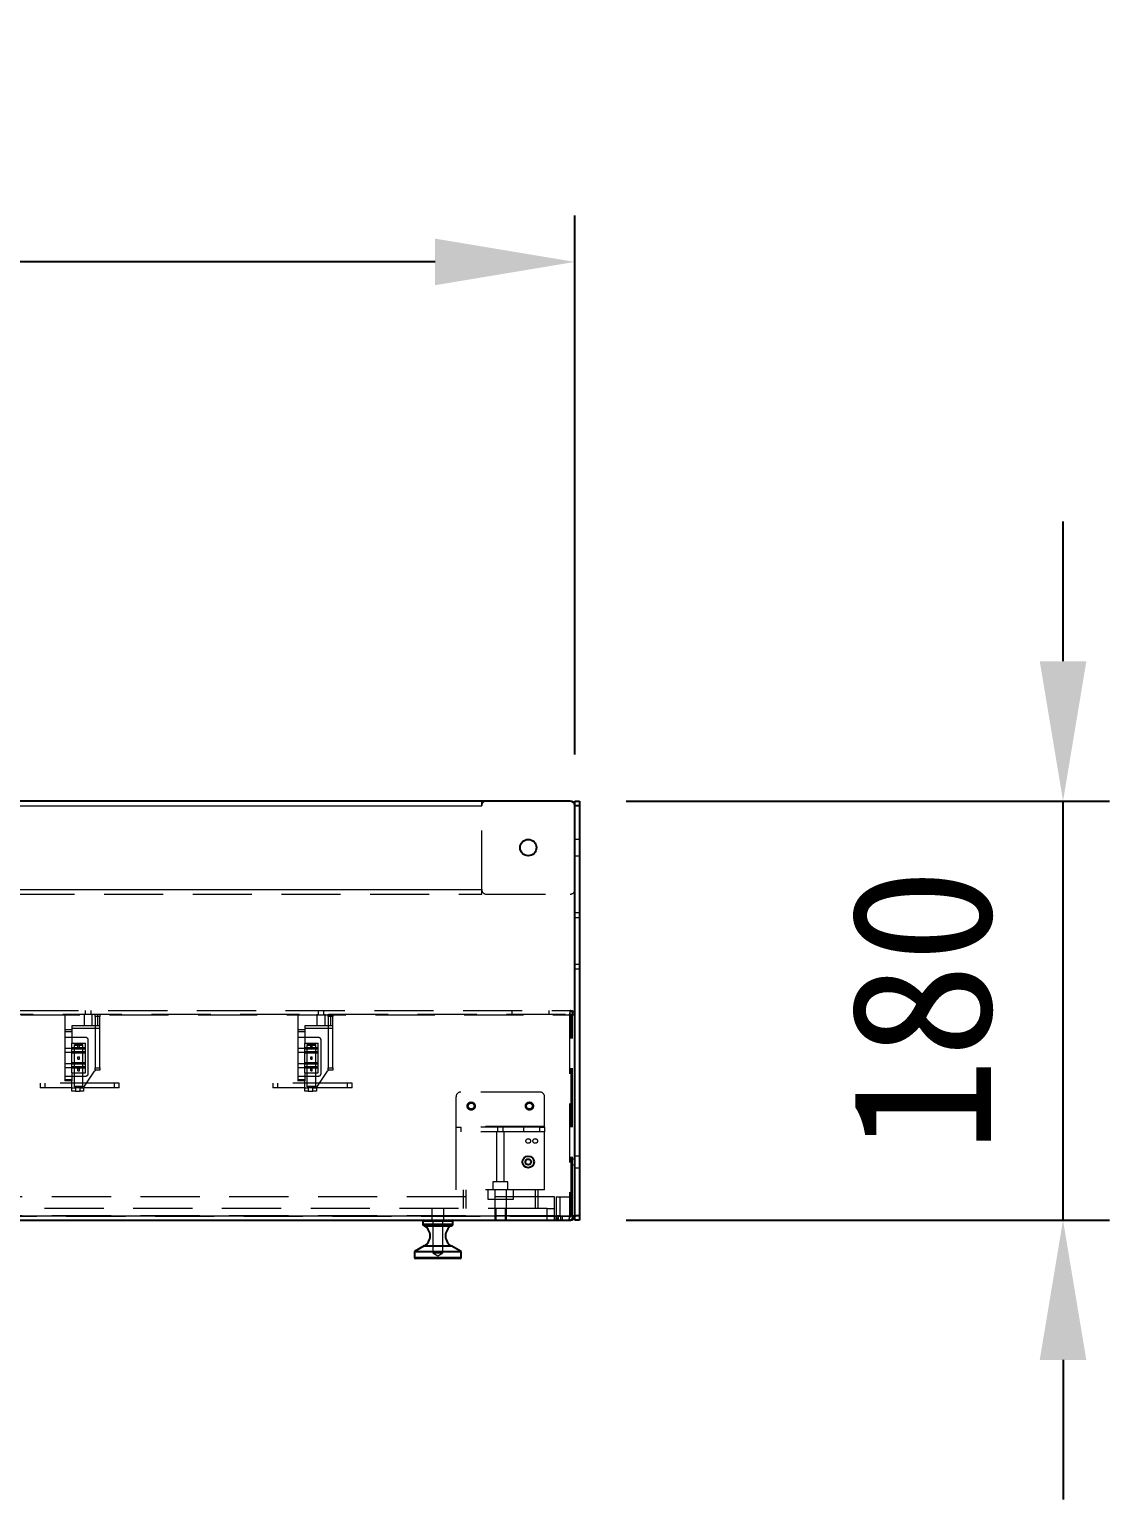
# Model space of a CAD drawing. Header units: millimetres. Extents: x 108 to 5832, y 144 to 4056.
# Drawn here: x 2534 to 2997, y 2689 to 3320 of the extents above; entities that cross this region are included whole.
import ezdxf

# ---------------------------------------------------------------- set-up
doc = ezdxf.new("R2010")
doc.units = ezdxf.units.MM
doc.header["$LTSCALE"] = 20
doc.header["$PDSIZE"] = -1
doc.linetypes.add('HIDDEN', pattern=[1.905, 1.27, -0.635])
doc.dimstyles.new('ISO-25', dxfattribs={"dimtxt": 2.5, "dimasz": 2.5, "dimexe": 1.25, "dimexo": 0.625, "dimtad": 1, "dimtxsty": 'Standard', "dimcen": 2.5, "dimadec": 0, "dimazin": 0, "dimtfac": 1, "dimtmove": 0, "dimatfit": 3, "dimfxl": 0, "dimarcsym": 0})

# ---------------------------------------------------------------- blocks, each defined once
blk = doc.blocks.new('*D2')
at = {"color": 3, "lineweight": -2}
for p, q in [((1017.8, 3006.99), (1017.8, 3240.51)), ((2767.8, 3008.99), (2767.8, 3240.51)), ((2707.8, 3220.51), (1077.8, 3220.51))]:
    blk.add_line(p, q, dxfattribs=at)
at = {"color": 3}
for points in [[(1077.8, 3230.51), (1077.8, 3210.51), (1017.8, 3220.51)], [(2707.8, 3230.51), (2707.8, 3210.51), (2767.8, 3220.51)]]:
    blk.add_solid(points, dxfattribs=at)
at = {"layer": 'Defpoints', "color": 0}
for p in [(1017.8, 3220.51), (1017.8, 2986.99), (2767.8, 2988.99)]:
    blk.add_point(p, dxfattribs=at)
at = {"color": 2, "insert": (1892.8, 3280.99), "char_height": 60, "attachment_point": 5}
blk.add_mtext('1750', dxfattribs=at)
blk = doc.blocks.new('*D3')
at = {"color": 3, "lineweight": -2}
for p, q in [((2977.49, 3048.99), (2977.49, 3108.99)), ((2789.8, 2988.99), (2997.49, 2988.99)), ((2977.49, 2808.99), (2977.49, 2988.99)), ((2789.8, 2808.99), (2997.49, 2808.99)), ((2977.49, 2748.99), (2977.49, 2688.99))]:
    blk.add_line(p, q, dxfattribs=at)
at = {"color": 3}
for points in [[(2967.49, 3048.99), (2987.49, 3048.99), (2977.49, 2988.99)], [(2967.49, 2748.99), (2987.49, 2748.99), (2977.49, 2808.99)]]:
    blk.add_solid(points, dxfattribs=at)
at = {"layer": 'Defpoints', "color": 0}
for p in [(2769.8, 2988.99), (2977.49, 2988.99), (2769.8, 2808.99)]:
    blk.add_point(p, dxfattribs=at)
at = {"color": 2, "insert": (2917.01, 2898.99), "char_height": 60, "attachment_point": 5, "rotation": 90}
blk.add_mtext('180', dxfattribs=at)

msp = doc.modelspace()

# ---------------------------------------------------------------- linework, layer by layer
at = {"color": 1, "linetype": 'HIDDEN', "lineweight": 18}
for p, q in [((1057.8, 2986.99), (2727.8, 2986.99)), ((1117.8, 2986.99), (2727.8, 2986.99)), ((2727.8, 2986.99), (2727.8, 2988.99)), ((2727.8, 2950.99), (2727.8, 2986.99)), ((2767.8, 2986.99), (2769.8, 2986.99)), ((2769.8, 2972.49), (2767.8, 2972.49)), ((2767.8, 2965.49), (2769.8, 2965.49)), ((1057.8, 2950.99), (2727.8, 2950.99)), ((1117.8, 2950.99), (2727.8, 2950.99)), ((1117.8, 2948.99), (2727.8, 2948.99)), ((2727.8, 2948.99), (2727.8, 2950.99)), ((2729.8, 2948.99), (2765.8, 2948.99)), ((2769.8, 2940.99), (2767.8, 2940.99)), ((2767.8, 2938.99), (2769.8, 2938.99)), ((2767.8, 2918.99), (2769.8, 2918.99)), ((2767.8, 2916.99), (2769.8, 2916.99)), ((1119.6, 2898.99), (2766, 2898.99)), ((2557.55, 2898.99), (2557.55, 2897.39)), ((2560.05, 2897.39), (2560.05, 2898.99)), ((2657.55, 2898.99), (2657.55, 2897.39)), ((2660.05, 2897.39), (2660.05, 2898.99)), ((2740.8, 2898.99), (2740.8, 2897.39)), ((2756.8, 2897.39), (2756.8, 2898.99)), ((2765.75, 2898.46), (2765.62, 2897.88)), ((2765.62, 2897.88), (2765.75, 2898.46)), ((2765.88, 2898.85), (2765.75, 2898.46)), ((2765.75, 2898.46), (2765.88, 2898.85)), ((2766, 2898.99), (2765.88, 2898.85)), ((2766.69, 2898.85), (2766, 2898.99)), ((2767.28, 2898.46), (2766.69, 2898.85)), ((2767.67, 2897.88), (2767.28, 2898.46)), ((1120.11, 2897.19), (2765.5, 2897.19)), ((2509.8, 2897.39), (2766, 2897.39)), ((2548.8, 2897.39), (2548.8, 2887.39)), ((2563.8, 2892.39), (2551.8, 2892.39)), ((2551.8, 2892.39), (2551.8, 2891.39)), ((2557.05, 2897.39), (2557.05, 2892.39)), ((2560.55, 2892.39), (2560.55, 2897.39)), ((2561.8, 2896.39), (2561.8, 2897.39)), ((2563.8, 2896.39), (2561.8, 2896.39)), ((2561.8, 2896.39), (2561.8, 2874.39)), ((2562.8, 2897.39), (2562.8, 2892.39)), ((2563.8, 2897.39), (2563.8, 2896.39)), ((2563.8, 2874.39), (2563.8, 2896.39)), ((2648.8, 2897.39), (2648.8, 2887.39)), ((2663.8, 2892.39), (2651.8, 2892.39)), ((2651.8, 2892.39), (2651.8, 2891.39)), ((2657.05, 2897.39), (2657.05, 2892.39)), ((2660.55, 2892.39), (2660.55, 2897.39)), ((2661.8, 2896.39), (2661.8, 2897.39)), ((2663.8, 2896.39), (2661.8, 2896.39)), ((2661.8, 2896.39), (2661.8, 2874.39)), ((2662.8, 2897.39), (2662.8, 2892.39)), ((2663.8, 2897.39), (2663.8, 2896.39)), ((2663.8, 2874.39), (2663.8, 2896.39)), ((2765.62, 2897.88), (2765.5, 2897.19)), ((2765.5, 2897.19), (2765.62, 2897.88)), ((2765.56, 2897.23), (2765.5, 2897.19)), ((2765.5, 2897.19), (2766.8, 2897.19)), ((2765.5, 2897.19), (2765.5, 2810.79)), ((2765.5, 2897.19), (2766.2, 2897.19)), ((2765.61, 2897.26), (2765.56, 2897.23)), ((2765.62, 2897.26), (2765.61, 2897.26)), ((2765.69, 2897.3), (2765.74, 2897.32)), ((2765.88, 2897.37), (2765.94, 2897.38)), ((2766.04, 2897.38), (2766, 2897.39)), ((2766, 2897.39), (2766.2, 2897.39)), ((2766.08, 2897.37), (2766.04, 2897.38)), ((2766.17, 2897.3), (2766.15, 2897.32)), ((2766.2, 2897.39), (2766.2, 2897.19)), ((2766.2, 2810.79), (2766.2, 2897.19)), ((2766.8, 2897.19), (2767.8, 2897.19)), ((2766.8, 2810.79), (2766.8, 2897.19)), ((2767.8, 2897.19), (2766.8, 2897.19)), ((2551.8, 2890.7), (2548.8, 2890.7)), ((2548.8, 2890.06), (2551.8, 2890.06)), ((2557.8, 2887.39), (2548.8, 2887.39)), ((2548.8, 2887.39), (2548.8, 2870.89)), ((2551.8, 2891.39), (2563.8, 2891.39)), ((2551.8, 2891.39), (2551.8, 2887.39)), ((2551.8, 2887.39), (2551.8, 2885.04)), ((2558.8, 2871.89), (2558.8, 2886.39)), ((2651.8, 2890.7), (2648.8, 2890.7)), ((2648.8, 2890.06), (2651.8, 2890.06)), ((2657.8, 2887.39), (2648.8, 2887.39)), ((2648.8, 2887.39), (2648.8, 2870.89)), ((2651.8, 2891.39), (2663.8, 2891.39)), ((2651.8, 2891.39), (2651.8, 2887.39)), ((2651.8, 2887.39), (2651.8, 2885.04)), ((2658.8, 2871.89), (2658.8, 2886.39)), ((2551.8, 2882.69), (2548.8, 2882.69)), ((2548.8, 2881.09), (2551.8, 2881.09)), ((2551.8, 2885.04), (2557.6, 2885.04)), ((2551.8, 2872.24), (2551.8, 2885.04)), ((2557.6, 2882.99), (2551.8, 2882.99)), ((2557.6, 2882.94), (2551.8, 2882.94)), ((2557.6, 2882.49), (2551.8, 2882.49)), ((2557.6, 2881.29), (2551.8, 2881.29)), ((2551.8, 2880.84), (2557.6, 2880.84)), ((2557.6, 2880.79), (2551.8, 2880.79)), ((2552.9, 2884.39), (2556.5, 2884.39)), ((2552.9, 2866.59), (2552.9, 2884.39)), ((2552.9, 2884.09), (2556.5, 2884.09)), ((2556.5, 2880.83), (2552.9, 2880.83)), ((2554.4, 2883.19), (2554.4, 2884.09)), ((2554.4, 2883.19), (2555, 2883.19)), ((2554.4, 2879.09), (2555, 2879.09)), ((2554.4, 2878.19), (2554.4, 2879.09)), ((2555, 2883.19), (2555, 2884.09)), ((2555, 2878.19), (2555, 2879.09)), ((2556.5, 2866.59), (2556.5, 2884.39)), ((2557.6, 2872.24), (2557.6, 2885.04)), ((2651.8, 2882.69), (2648.8, 2882.69)), ((2648.8, 2881.09), (2651.8, 2881.09)), ((2651.8, 2885.04), (2657.6, 2885.04)), ((2651.8, 2872.24), (2651.8, 2885.04)), ((2657.6, 2882.99), (2651.8, 2882.99)), ((2657.6, 2882.94), (2651.8, 2882.94)), ((2657.6, 2882.49), (2651.8, 2882.49)), ((2657.6, 2881.29), (2651.8, 2881.29)), ((2651.8, 2880.84), (2657.6, 2880.84)), ((2657.6, 2880.79), (2651.8, 2880.79)), ((2652.9, 2866.59), (2652.9, 2884.39)), ((2652.9, 2884.39), (2656.5, 2884.39)), ((2652.9, 2884.09), (2656.5, 2884.09)), ((2656.5, 2880.83), (2652.9, 2880.83)), ((2654.4, 2883.19), (2654.4, 2884.09)), ((2654.4, 2883.19), (2655, 2883.19)), ((2654.4, 2878.19), (2654.4, 2879.09)), ((2654.4, 2879.09), (2655, 2879.09)), ((2655, 2883.19), (2655, 2884.09)), ((2655, 2878.19), (2655, 2879.09)), ((2656.5, 2866.59), (2656.5, 2884.39)), ((2657.6, 2872.24), (2657.6, 2885.04)), ((2551.8, 2876.19), (2548.8, 2876.19)), ((2548.8, 2874.59), (2551.8, 2874.59)), ((2557.6, 2876.49), (2551.8, 2876.49)), ((2557.6, 2876.44), (2551.8, 2876.44)), ((2557.6, 2875.99), (2551.8, 2875.99)), ((2557.6, 2874.79), (2551.8, 2874.79)), ((2551.8, 2874.34), (2557.6, 2874.34)), ((2557.6, 2874.29), (2551.8, 2874.29)), ((2554.4, 2878.19), (2555, 2878.19)), ((2554.4, 2874.09), (2555, 2874.09)), ((2554.4, 2873.19), (2554.4, 2874.09)), ((2554.4, 2873.19), (2555, 2873.19)), ((2555, 2873.19), (2555, 2874.09)), ((2556.97, 2866.14), (2561.51, 2872.94)), ((2561.8, 2874.39), (2563.8, 2874.39)), ((2561.8, 2873.39), (2561.8, 2874.39)), ((2563.8, 2873.39), (2561.8, 2873.39)), ((2563.8, 2874.39), (2563.8, 2873.39)), ((2651.8, 2876.19), (2648.8, 2876.19)), ((2648.8, 2874.59), (2651.8, 2874.59)), ((2657.6, 2876.49), (2651.8, 2876.49)), ((2657.6, 2876.44), (2651.8, 2876.44)), ((2657.6, 2875.99), (2651.8, 2875.99)), ((2657.6, 2874.79), (2651.8, 2874.79)), ((2651.8, 2874.34), (2657.6, 2874.34)), ((2657.6, 2874.29), (2651.8, 2874.29)), ((2654.4, 2878.19), (2655, 2878.19)), ((2654.4, 2873.19), (2654.4, 2874.09)), ((2654.4, 2874.09), (2655, 2874.09)), ((2654.4, 2873.19), (2655, 2873.19)), ((2655, 2873.19), (2655, 2874.09)), ((2656.97, 2866.14), (2661.51, 2872.94)), ((2661.8, 2874.39), (2663.8, 2874.39)), ((2661.8, 2873.39), (2661.8, 2874.39)), ((2663.8, 2873.39), (2661.8, 2873.39)), ((2663.8, 2874.39), (2663.8, 2873.39)), ((2572.13, 2867.89), (2538.13, 2867.89)), ((2538.13, 2867.89), (2538.13, 2865.89)), ((2540.13, 2867.89), (2540.13, 2865.89)), ((2548.8, 2870.89), (2557.8, 2870.89)), ((2548.8, 2870.89), (2548.8, 2868.89)), ((2551.8, 2869.24), (2548.8, 2869.24)), ((2551.8, 2868.89), (2548.8, 2868.89)), ((2551.8, 2872.24), (2557.6, 2872.24)), ((2551.8, 2872.24), (2551.8, 2870.89)), ((2551.8, 2870.89), (2551.8, 2868.89)), ((2551.8, 2865.89), (2551.8, 2868.89)), ((2552.9, 2866.59), (2556.5, 2866.59)), ((2552.9, 2866.52), (2552.9, 2866.59)), ((2552.9, 2866.52), (2556.5, 2866.52)), ((2552.9, 2866.32), (2552.9, 2866.52)), ((2556.5, 2866.52), (2556.5, 2866.59)), ((2556.5, 2866.32), (2556.5, 2866.52)), ((2570.13, 2865.89), (2570.13, 2867.89)), ((2572.13, 2865.89), (2572.13, 2867.89)), ((2672.13, 2867.89), (2638.13, 2867.89)), ((2638.13, 2867.89), (2638.13, 2865.89)), ((2640.13, 2867.89), (2640.13, 2865.89)), ((2648.8, 2870.89), (2657.8, 2870.89)), ((2648.8, 2870.89), (2648.8, 2868.89)), ((2651.8, 2869.24), (2648.8, 2869.24)), ((2651.8, 2868.89), (2648.8, 2868.89)), ((2651.8, 2872.24), (2657.6, 2872.24)), ((2651.8, 2872.24), (2651.8, 2870.89)), ((2651.8, 2870.89), (2651.8, 2868.89)), ((2651.8, 2865.89), (2651.8, 2868.89)), ((2652.9, 2866.59), (2656.5, 2866.59)), ((2652.9, 2866.52), (2652.9, 2866.59)), ((2652.9, 2866.52), (2656.5, 2866.52)), ((2652.9, 2866.32), (2652.9, 2866.52)), ((2656.5, 2866.52), (2656.5, 2866.59)), ((2656.5, 2866.32), (2656.5, 2866.52)), ((2670.13, 2865.89), (2670.13, 2867.89)), ((2672.13, 2865.89), (2672.13, 2867.89)), ((2551.8, 2865.89), (2538.13, 2865.89)), ((2551.8, 2864.39), (2551.8, 2865.89)), ((2551.8, 2865.89), (2553.3, 2865.89)), ((2553.3, 2864.39), (2551.8, 2864.39)), ((2552.9, 2866.32), (2556.5, 2866.32)), ((2552.9, 2866.27), (2552.9, 2866.32)), ((2552.9, 2866.27), (2556.5, 2866.27)), ((2553.3, 2865.89), (2553.3, 2864.39)), ((2555.3, 2865.89), (2553.3, 2865.89)), ((2553.3, 2864.39), (2555.3, 2864.39)), ((2555.3, 2864.39), (2555.3, 2865.89)), ((2555.3, 2865.89), (2556.8, 2865.89)), ((2556.8, 2864.39), (2555.3, 2864.39)), ((2556.5, 2866.27), (2556.5, 2866.32)), ((2556.8, 2865.89), (2556.8, 2864.39)), ((2572.1, 2865.89), (2556.8, 2865.89)), ((2572.13, 2865.89), (2572.1, 2865.89)), ((2651.8, 2865.89), (2638.13, 2865.89)), ((2651.8, 2864.39), (2651.8, 2865.89)), ((2651.8, 2865.89), (2653.3, 2865.89)), ((2653.3, 2864.39), (2651.8, 2864.39)), ((2652.9, 2866.32), (2656.5, 2866.32)), ((2652.9, 2866.27), (2652.9, 2866.32)), ((2652.9, 2866.27), (2656.5, 2866.27)), ((2653.3, 2865.89), (2653.3, 2864.39)), ((2655.3, 2865.89), (2653.3, 2865.89)), ((2653.3, 2864.39), (2655.3, 2864.39)), ((2655.3, 2864.39), (2655.3, 2865.89)), ((2655.3, 2865.89), (2656.8, 2865.89)), ((2656.8, 2864.39), (2655.3, 2864.39)), ((2656.5, 2866.27), (2656.5, 2866.32)), ((2656.8, 2865.89), (2656.8, 2864.39)), ((2672.1, 2865.89), (2656.8, 2865.89)), ((2672.13, 2865.89), (2672.1, 2865.89)), ((2716.8, 2849.19), (2716.8, 2861.99)), ((2752.8, 2863.99), (2718.8, 2863.99)), ((2754.8, 2849.19), (2754.8, 2861.99)), ((2754.8, 2849.19), (2716.8, 2849.19)), ((2716.8, 2848.99), (2716.8, 2849.19)), ((2716.8, 2846.99), (2716.8, 2848.99)), ((2716.8, 2848.99), (2718.8, 2848.99)), ((2718.8, 2848.99), (2718.8, 2846.99)), ((2752.8, 2848.99), (2718.8, 2848.99)), ((2734.55, 2848.99), (2734.55, 2846.99)), ((2737.05, 2846.99), (2737.05, 2848.99)), ((2745.8, 2848.99), (2745.8, 2846.99)), ((2752.8, 2846.99), (2752.8, 2848.99)), ((2752.8, 2848.99), (2754.8, 2848.99)), ((2754.8, 2848.99), (2754.8, 2849.19)), ((2754.8, 2848.99), (2754.8, 2846.99)), ((2716.8, 2821.99), (2716.8, 2846.99)), ((2754.8, 2846.99), (2716.8, 2846.99)), ((2752.8, 2846.99), (2718.8, 2846.99)), ((2734.1, 2846.99), (2734.1, 2825.39)), ((2737.5, 2825.39), (2737.5, 2846.99)), ((2754.8, 2821.99), (2754.8, 2846.99)), ((2767.8, 2835.24), (2766.2, 2835.24)), ((2769.8, 2836.49), (2767.8, 2836.49)), ((2766.2, 2832.74), (2767.8, 2832.74)), ((2767.8, 2831.49), (2769.8, 2831.49)), ((2739.05, 2825.39), (2732.55, 2825.39)), ((2732.55, 2825.39), (2732.55, 2821.99)), ((2739.05, 2821.99), (2739.05, 2825.39)), ((2759.1, 2818.99), (2508, 2818.99)), ((2754.8, 2821.99), (2716.8, 2821.99)), ((2719.95, 2813.99), (2719.95, 2821.99)), ((2720.95, 2821.99), (2720.95, 2813.99)), ((2730.45, 2821.99), (2730.45, 2817.99)), ((2730.45, 2817.99), (2741.45, 2817.99)), ((2733.45, 2821.99), (2733.45, 2813.99)), ((2738.45, 2813.99), (2738.45, 2821.99)), ((2741.45, 2817.99), (2741.45, 2821.99)), ((2750.95, 2813.99), (2750.95, 2821.99)), ((2751.95, 2821.99), (2751.95, 2813.99)), ((2759.1, 2810.79), (2759.1, 2818.99)), ((2759.8, 2818.99), (2761.4, 2818.99)), ((2759.8, 2818.99), (2759.8, 2810.79)), ((2761.4, 2818.99), (2761.4, 2810.79)), ((2761.4, 2818.99), (2766.2, 2818.99)), ((1120.11, 2810.79), (2765.5, 2810.79)), ((2765.3, 2810.59), (1120.31, 2810.59)), ((2759.1, 2810.79), (1126.51, 2810.79)), ((1469.8, 2810.79), (2759.8, 2810.79)), ((1470.8, 2810.79), (2759.8, 2810.79)), ((2755.95, 2813.99), (2514.95, 2813.99)), ((2706.35, 2813.99), (2706.35, 2808.99)), ((2711.55, 2808.99), (2711.55, 2813.99)), ((2733.45, 2813.99), (2733.45, 2808.99)), ((2733.85, 2813.99), (2733.85, 2808.99)), ((2738.05, 2808.99), (2738.05, 2813.99)), ((2738.45, 2808.99), (2738.45, 2813.99)), ((2755.95, 2808.99), (2755.95, 2813.99)), ((2755.95, 2813.99), (2758.95, 2813.99)), ((2758.95, 2813.99), (2758.95, 2808.99)), ((2759.1, 2810.59), (2759.1, 2810.79)), ((2759.1, 2810.59), (2759.1, 2808.99)), ((2761.4, 2810.79), (2759.8, 2810.79)), ((2759.8, 2810.79), (2759.8, 2808.99)), ((2759.9, 2810.59), (2759.9, 2808.99)), ((2760.6, 2810.59), (2760.6, 2808.99)), ((2761.6, 2810.59), (2761.6, 2808.99)), ((2762.4, 2810.59), (2762.4, 2808.99)), ((2765.32, 2810.59), (2765.3, 2810.59)), ((2765.3, 2810.59), (2766, 2810.59)), ((2765.35, 2810.6), (2765.32, 2810.59)), ((2765.37, 2810.62), (2765.35, 2810.6)), ((2765.4, 2810.65), (2765.37, 2810.62)), ((2765.42, 2810.68), (2765.4, 2810.65)), ((2765.45, 2810.1), (2765.4, 2809.51)), ((2765.4, 2809.51), (2765.45, 2810.1)), ((2765.45, 2810.71), (2765.42, 2810.68)), ((2765.5, 2810.79), (2765.45, 2810.1)), ((2765.45, 2810.1), (2765.5, 2810.79)), ((2765.47, 2810.75), (2765.45, 2810.71)), ((2765.5, 2810.79), (2765.47, 2810.75)), ((2765.5, 2810.79), (2766.8, 2810.79)), ((2765.5, 2810.79), (2766.2, 2810.79)), ((2766.04, 2810.59), (2766.08, 2810.6)), ((2766.08, 2810.6), (2766.11, 2810.62)), ((2766.11, 2810.62), (2766.14, 2810.65)), ((2766.14, 2810.65), (2766.17, 2810.68)), ((2766.17, 2810.68), (2766.19, 2810.71)), ((2766.19, 2810.71), (2766.2, 2810.75)), ((2766.2, 2810.79), (2766.8, 2810.79)), ((2767.8, 2810.79), (2766.8, 2810.79)), ((2766.8, 2810.79), (2767.79, 2810.79)), ((2767.28, 2809.51), (2767.38, 2809.67)), ((2769.8, 2810.99), (2767.8, 2810.99)), ((2702.45, 2808.49), (2715.45, 2808.49)), ((2714.86, 2807.28), (2702.45, 2807.28)), ((2702.7, 2806.84), (2714.63, 2806.84)), ((2714.74, 2806.58), (2703.16, 2806.58)), ((2706.85, 2808.99), (2706.85, 2794.99)), ((2711.05, 2794.99), (2711.05, 2808.99)), ((2714.63, 2806.84), (2715.2, 2806.84)), ((2715.45, 2807.28), (2714.86, 2807.28)), ((2765.4, 2809.51), (2765.35, 2809.12)), ((2765.35, 2809.12), (2765.4, 2809.51)), ((2765.8, 2808.99), (2766, 2808.99)), ((2714.74, 2797.92), (2703.16, 2797.92)), ((2718.04, 2792.99), (2698.95, 2792.99)), ((2706.85, 2794.99), (2707.04, 2794.99)), ((2706.85, 2794.99), (2708.95, 2793.73)), ((2707.04, 2794.99), (2711.05, 2794.99)), ((2708.95, 2793.73), (2711.05, 2794.99)), ((2718.95, 2792.99), (2718.04, 2792.99))]:
    msp.add_line(p, q, dxfattribs=at)
at = {"color": 7, "linetype": 'Continuous', "lineweight": 25}
for p, q in [((2765.8, 2988.99), (1119.8, 2988.99)), ((2767.8, 2988.99), (2769.8, 2988.99)), ((2767.8, 2986.99), (2767.8, 2988.99)), ((2767.8, 2810.99), (2767.8, 2986.99)), ((2769.8, 2986.99), (2767.8, 2986.99)), ((2769.8, 2988.99), (2769.8, 2986.99)), ((2769.8, 2986.99), (2769.8, 2810.99)), ((2767.8, 2810.99), (2769.8, 2810.99)), ((2767.8, 2808.99), (2767.8, 2810.99)), ((2769.8, 2810.99), (2769.8, 2808.99)), ((1119.8, 2808.99), (2765.8, 2808.99)), ((2702.45, 2808.49), (2702.45, 2807.28)), ((2702.7, 2806.84), (2703.16, 2806.58)), ((2714.74, 2806.58), (2715.2, 2806.84)), ((2715.45, 2807.28), (2715.45, 2808.49)), ((2769.8, 2808.99), (2767.8, 2808.99)), ((2703.16, 2797.92), (2698.95, 2795.49)), ((2718.95, 2795.49), (2714.74, 2797.92)), ((2698.95, 2795.49), (2698.95, 2792.99)), ((2698.95, 2795.49), (2699.87, 2795.49)), ((2718.45, 2792.49), (2699.45, 2792.49)), ((2699.87, 2795.49), (2718.95, 2795.49)), ((2718.95, 2792.99), (2718.95, 2795.49))]:
    msp.add_line(p, q, dxfattribs=at)
at = {"color": 8, "linetype": 'Continuous', "lineweight": 25}
for p, q in [((2767.79, 2810.79), (2767.8, 2810.79)), ((2703.05, 2808.49), (2702.45, 2808.49)), ((2702.45, 2807.28), (2715.45, 2807.28)), ((2715.2, 2806.84), (2702.7, 2806.84)), ((2715.45, 2808.49), (2703.05, 2808.49)), ((2703.16, 2806.58), (2703.69, 2806.58)), ((2703.69, 2806.58), (2714.74, 2806.58)), ((2703.16, 2797.92), (2703.69, 2797.92)), ((2703.69, 2797.92), (2714.74, 2797.92)), ((2698.95, 2792.99), (2718.95, 2792.99))]:
    msp.add_line(p, q, dxfattribs=at)
at = {"color": 7, "linetype": 'Continuous', "lineweight": 25}
for centre, radius in [((2747.8, 2968.99), 3.5), ((2747.8, 2833.99), 2.5), ((2747.8, 2833.99), 1.25)]:
    msp.add_circle(centre, radius, dxfattribs=at)
at = {"color": 1, "linetype": 'HIDDEN', "lineweight": 18}
for centre, radius in [((2723.3, 2857.99), 1.75), ((2723.3, 2857.99), 1.25), ((2748.3, 2857.99), 1.75), ((2748.3, 2857.99), 1.25), ((2747.8, 2842.99), 1), ((2750.8, 2842.99), 1)]:
    msp.add_circle(centre, radius, dxfattribs=at)
for centre, radius, start, end in [((2729.8, 2986.99), 2, 90, 180), ((2729.8, 2950.99), 2, 180, 270), ((2765.8, 2950.99), 2, 270, 0), ((2557.8, 2886.39), 1, 0, 90), ((2657.8, 2886.39), 1, 0, 90), ((2562.34, 2872.39), 1, 90, 146.30993), ((2662.34, 2872.39), 1, 90, 146.30993), ((2557.8, 2871.89), 1, 270, 0), ((2657.8, 2871.89), 1, 270, 0), ((2557.8, 2865.58), 1, 146.30993, 180), ((2657.8, 2865.58), 1, 146.30993, 180), ((2718.8, 2861.99), 2, 90, 180), ((2752.8, 2861.99), 2, 0, 90), ((2761.6, 2810.79), 1.8, 180, 270), ((2761.6, 2810.79), 0.2, 180, 270), ((2766, 2810.79), 0.2, 269.98112, 0.01034), ((2764.57, 2810.61), 2.24, 316.41227, 4.4919)]:
    msp.add_arc(centre, radius, start, end, dxfattribs=at)
at = {"color": 7, "linetype": 'Continuous', "lineweight": 25}
for centre, radius, start, end in [((2765.8, 2986.99), 2, 0, 90), ((2765.8, 2810.99), 2, 270, 0), ((2702.95, 2808.49), 0.5, 90, 180), ((2702.95, 2807.28), 0.5, 180, 240), ((2700.66, 2802.25), 5, 300, 60), ((2717.24, 2802.25), 5, 120, 240), ((2714.95, 2808.49), 0.5, 0, 90), ((2714.95, 2807.28), 0.5, 300, 0), ((2699.45, 2792.99), 0.5, 180, 270), ((2718.45, 2792.99), 0.5, 270, 0)]:
    msp.add_arc(centre, radius, start, end, dxfattribs=at)
at = {"color": 1, "linetype": 'HIDDEN', "lineweight": 18}
for points, knots in [([(2766.8, 2897.19), (2766.8, 2897.19), (2766.8, 2897.29), (2766.79, 2897.56), (2766.75, 2897.86), (2766.66, 2898.22), (2766.53, 2898.59), (2766.36, 2898.82), (2766.22, 2898.92), (2766.16, 2898.96), (2766.09, 2898.98), (2766.06, 2898.98), (2766.03, 2898.99), (2766.02, 2898.99), (2766.01, 2898.99), (2766.01, 2898.99), (2766.01, 2898.99), (2766.01, 2898.99), (2766.01, 2898.99), (2766.01, 2898.99), (2766, 2898.99), (2766, 2898.99), (2766, 2898.99)], [0, 0, 0, 0, 0.0000202, 0.1058838, 0.2711656, 0.3160811, 0.5341724, 0.7608885, 0.7985821, 0.8846288, 0.9273361, 0.9578254, 0.9753029, 0.985499, 0.9914629, 0.9916802, 0.9918258, 0.9922983, 0.994323, 0.9966714, 0.9971062, 1, 1, 1, 1]), ([(2766, 2898.99), (2766.01, 2898.99), (2766.01, 2898.99), (2766.01, 2898.99), (2766.02, 2898.99), (2766.02, 2898.99), (2766.24, 2898.98), (2766.65, 2898.91), (2767.19, 2898.58), (2767.49, 2898.22), (2767.68, 2897.86), (2767.78, 2897.56), (2767.8, 2897.29), (2767.8, 2897.19), (2767.8, 2897.19)], [0, 0, 0, 0, 0.002913, 0.003348, 0.005662, 0.007688, 0.008213, 0.247816, 0.465325, 0.683655, 0.728586, 0.894021, 0.99998, 1, 1, 1, 1]), ([(2766, 2898.99), (2766, 2898.99), (2766, 2898.99), (2766.01, 2898.99), (2766.01, 2898.99), (2766.01, 2898.99), (2766.09, 2898.98), (2766.3, 2898.91), (2766.53, 2898.58), (2766.66, 2898.22), (2766.75, 2897.86), (2766.79, 2897.56), (2766.8, 2897.29), (2766.8, 2897.19), (2766.8, 2897.19)], [0, 0, 0, 0, 0.002878, 0.003313, 0.005664, 0.00769, 0.008182, 0.247781, 0.465338, 0.683619, 0.728585, 0.89402, 0.99998, 1, 1, 1, 1]), ([(2765.5, 2897.19), (2765.54, 2897.21), (2765.6, 2897.25), (2765.66, 2897.29), (2765.69, 2897.3)], [0, 0, 0, 0, 0.666981, 1, 1, 1, 1]), ([(2765.81, 2897.35), (2765.79, 2897.35), (2765.73, 2897.32), (2765.66, 2897.29), (2765.62, 2897.26)], [0, 0, 0, 0, 0.334094, 1, 1, 1, 1]), ([(2766, 2897.39), (2765.96, 2897.38), (2765.9, 2897.38), (2765.83, 2897.36), (2765.81, 2897.35)], [0, 0, 0, 0, 0.666381, 1, 1, 1, 1]), ([(2766, 2897.39), (2766, 2897.39), (2766.01, 2897.39), (2766.04, 2897.39), (2766.08, 2897.37), (2766.13, 2897.34), (2766.18, 2897.29), (2766.2, 2897.24), (2766.2, 2897.2), (2766.2, 2897.19)], [0, 0, 0, 0, 0.007088, 0.130517, 0.252154, 0.529765, 0.728875, 0.864126, 1, 1, 1, 1]), ([(2766.15, 2897.32), (2766.15, 2897.33), (2766.13, 2897.35), (2766.1, 2897.36), (2766.08, 2897.37), (2766.08, 2897.37)], [0, 0, 0, 0, 0.061334, 0.970066, 1, 1, 1, 1]), ([(2766.8, 2810.79), (2766.8, 2810.79), (2766.8, 2810.68), (2766.79, 2810.42), (2766.75, 2810.12), (2766.66, 2809.75), (2766.53, 2809.39), (2766.36, 2809.16), (2766.22, 2809.05), (2766.16, 2809.02), (2766.09, 2809), (2766.06, 2808.99), (2766.03, 2808.99), (2766.02, 2808.99), (2766.01, 2808.99), (2766.01, 2808.99), (2766.01, 2808.99), (2766.01, 2808.99), (2766.01, 2808.99), (2766.01, 2808.99), (2766, 2808.99), (2766, 2808.99), (2766, 2808.99)], [0, 0, 0, 0, 0.0000202, 0.1058826, 0.2711652, 0.3160902, 0.5341702, 0.7609037, 0.7986006, 0.8846456, 0.9273545, 0.9578431, 0.9753207, 0.9854987, 0.9914624, 0.9916798, 0.9918253, 0.9923169, 0.9943416, 0.99669, 0.9971247, 1, 1, 1, 1])]:
    msp.add_open_spline(points, degree=3, knots=knots, dxfattribs=at)
at = {"color": 7, "linetype": 'Continuous', "lineweight": 25}
msp.add_open_spline([(2767.8, 2810.79), (2767.8, 2810.79), (2767.8, 2810.68), (2767.78, 2810.42), (2767.68, 2810.12), (2767.49, 2809.75), (2767.19, 2809.39), (2766.8, 2809.16), (2766.5, 2809.05), (2766.35, 2809.02), (2766.21, 2809), (2766.13, 2808.99), (2766.08, 2808.99), (2766.05, 2808.99), (2766.03, 2808.99), (2766.02, 2808.99), (2766.02, 2808.99), (2766.02, 2808.99), (2766.02, 2808.99), (2766.01, 2808.99), (2766.01, 2808.99), (2766.01, 2808.99), (2766, 2808.99)], degree=3, knots=[0, 0, 0, 0, 0.00002, 0.105882, 0.271166, 0.316056, 0.534186, 0.760891, 0.798639, 0.884685, 0.927321, 0.95781, 0.975304, 0.985522, 0.991449, 0.991704, 0.991794, 0.992319, 0.994344, 0.996655, 0.99709, 1, 1, 1, 1], dxfattribs=at)
at = {"color": 8, "linetype": 'Continuous', "lineweight": 25}
msp.add_open_spline([(2766, 2808.99), (2766, 2808.99), (2766, 2808.99), (2766.01, 2808.99), (2766.01, 2808.99), (2766.01, 2808.99), (2766.06, 2808.99), (2766.13, 2809.03), (2766.19, 2809.07)], degree=3, knots=[0, 0, 0, 0, 0.018102, 0.020821, 0.035511, 0.048176, 0.051132, 1, 1, 1, 1], dxfattribs=at)

# ---------------------------------------------------------------- dimensions: what is measured, and where the dimension line sits
dim = msp.add_linear_dim(base=(1017.8, 3220.51), p1=(2767.8, 2988.99), p2=(1017.8, 2986.99), dimstyle='ISO-25', override={"dimtxt": 60, "dimasz": 60, "dimexe": 20, "dimexo": 20, "dimgap": 30.48, "dimdec": 0, "dimzin": 0, "dimclrd": 3, "dimclre": 3, "dimclrt": 2, "dimadec": 1, "dimtdec": 0, "dimtzin": 0})
dim.commit()
dim.dimension.update_dxf_attribs({"geometry": '*D2', "text_midpoint": (1892.8, 3280.99)})
dim = msp.add_linear_dim(base=(2977.49, 2988.99), p1=(2769.8, 2808.99), p2=(2769.8, 2988.99), angle=90, dimstyle='ISO-25', override={"dimtxt": 60, "dimasz": 60, "dimexe": 20, "dimexo": 20, "dimgap": 30.48, "dimdec": 0, "dimzin": 0, "dimclrd": 3, "dimclre": 3, "dimclrt": 2, "dimadec": 1, "dimtdec": 0, "dimtzin": 0})
dim.commit()
dim.dimension.update_dxf_attribs({"geometry": '*D3', "text_midpoint": (2977.49, 2898.99), "dimtype": 160})

doc.saveas('drawing.dxf')
